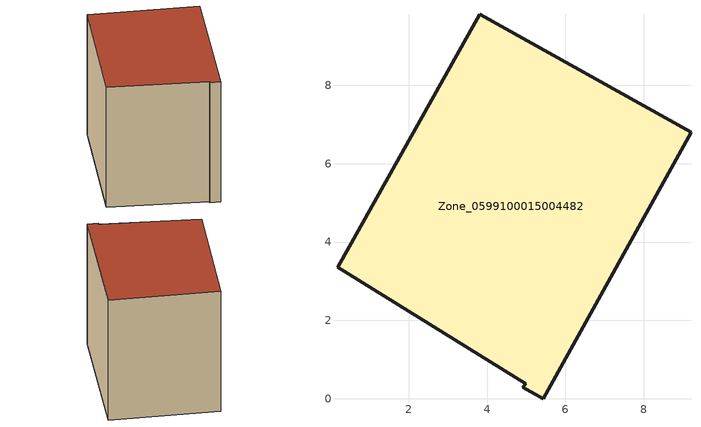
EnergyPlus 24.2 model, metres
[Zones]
Zone_0599100015004482
 floor ground (C_G): 3.81,9.81 9.21,6.8 5.44,0 4.91,0.29 4.99,0.38 0.18,3.36 z0.79
 wall outside (C_F): 5.44,0 9.21,6.8 3.81,9.81 0.18,3.36 4.99,0.38 4.91,0.29 5.44,0 z0.79:8.51
 roof outside (C_R): 9.21,6.8 3.81,9.81 0.18,3.36 4.99,0.38 4.91,0.29 5.44,0 z8.51
[BUILDING]
Pand.0599100015004482: North Axis=0; Terrain=City; Loads Convergence Tolerance Value=0.04; Temperature Convergence Tolerance Value=0.4; Solar Distribution=FullExterior; Maximum Number of Warmup Days=25; Minimum Number of Warmup Days=1
[Site:Location]
Rotterdam.The.Hague.AP_ZH_NLD Design_Conditions: Latitude=51.96; Longitude=4.45; Time Zone=1; Elevation=-4.5
[SITE:GROUNDTEMPERATURE:BUILDINGSURFACE]
18, 18, 18, 18, 18, 18, 18, 18, 18, 18, 18, 18
[MATERIAL] Thermal Absorptance=0.9; Solar Absorptance=0.7; Visible Absorptance=0.7
Name | Roughness | Thickness | Conductivity | Density | Specific Heat
G.TI.1946-1964 | MediumSmooth | 0.15 | 1 | 540 | 1210
F.TI.1946-1964 | Rough | 0.3 | 0.857143 | 1920 | 840
R.TI.1946-1964 | MediumRough | 0.2 | 0.277778 | 1500 | 1000
[CONSTRUCTION]
C_G: G.TI.1946-1964
C_F: F.TI.1946-1964
C_R: R.TI.1946-1964
[ZONE]
Zone_0599100015004482: Type=1; Multiplier=1; Ceiling Height=Autocalculate; Volume=Autocalculate; Floor Area=autocalculate; Part of Total Floor Area=Yes
[ZONEINFILTRATION:DESIGNFLOWRATE]
Infil_Zone_0599100015004482: Zone or ZoneList or Space or SpaceList=Zone_0599100015004482; Schedule=AlwaysOn; Design Flow Rate Calculation Method=Flow/Area; Flow Rate per Floor Area=0.003; Constant Term Coefficient=1; Temperature Term Coefficient=0; Velocity Term Coefficient=0; Velocity Squared Term Coefficient=0
[HVACTEMPLATE:ZONE:IDEALLOADSAIRSYSTEM]
Zone_0599100015004482: Maximum Heating Supply Air Temperature=50; Minimum Cooling Supply Air Temperature=13; Maximum Heating Supply Air Humidity Ratio=0.0156; Minimum Cooling Supply Air Humidity Ratio=0.0077; Heating Limit=NoLimit; Cooling Limit=NoLimit; Dehumidification Control Type=ConstantSensibleHeatRatio; Cooling Sensible Heat Ratio=0.7; Dehumidification Setpoint=60; Humidification Control Type=None; Humidification Setpoint=30; Outdoor Air Method=None; Outdoor Air Flow Rate per Person=0.00944; Outdoor Air Flow Rate per Zone Floor Area=0; Outdoor Air Flow Rate per Zone=0; Demand Controlled Ventilation Type=None; Outdoor Air Economizer Type=NoEconomizer; Heat Recovery Type=None; Sensible Heat Recovery Effectiveness=0.7; Latent Heat Recovery Effectiveness=0.65
[ZONECONTROL:THERMOSTAT]
ThermostatControl_Zone_0599100015004482: Zone or ZoneList=Zone_0599100015004482; Control Type Schedule=DualSetpointControlType; Control 1=Thermostat_Zone_0599100015004482; Temperature Difference Between Cutout And Setpoint=0
[THERMOSTATSETPOINT:DUALSETPOINT]
Thermostat_Zone_0599100015004482: Heating Setpoint Temperature Schedule=HeatingSetpoint_Zone_0599100015004482; Cooling Setpoint Temperature Schedule=CoolingSetpoint_Zone_0599100015004482
[SCHEDULE:COMPACT]
HeatingSetpoint_Zone_0599100015004482: Through: 12/31, For: AllDays, Until: 24:00, 21
CoolingSetpoint_Zone_0599100015004482: Through: 12/31, For: AllDays, Until: 24:00, 24
DualSetpointControlType: Through: 12/31, For: AllDays, Until: 24:00, 4
AlwaysOn: Through: 12/31, For: AllDays, Until: 24:00, 1
